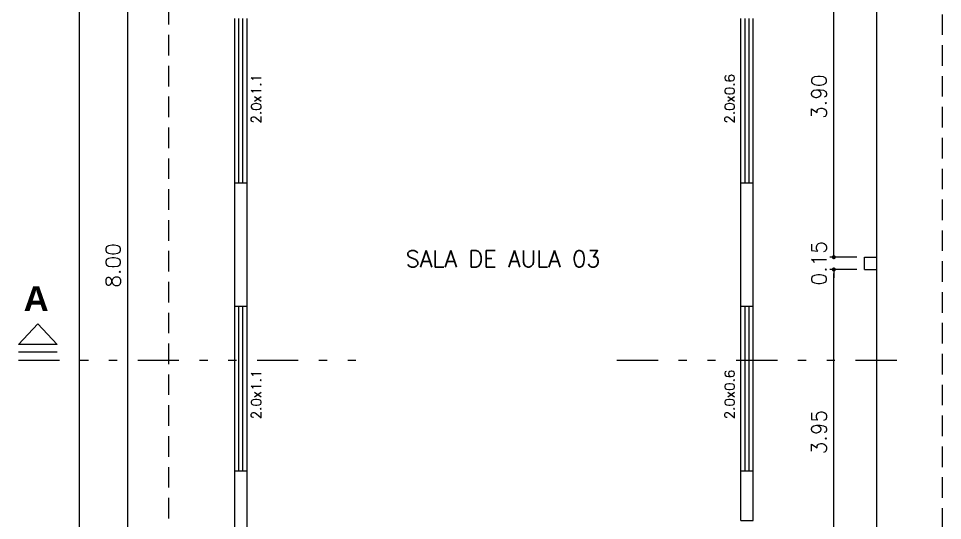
# Model space of a CAD drawing. Extents: x -437 to -220, y 135 to 227.
# Drawn here: x -324.57 to -313.35, y 175.45 to 181.55 of the extents above; entities that cross this region are included whole.
import ezdxf
from ezdxf.enums import TextEntityAlignment as Align

# ---------------------------------------------------------------- set-up
doc = ezdxf.new("R2010")
doc.units = 0
doc.header["$MEASUREMENT"] = 0
doc.linetypes.add('DIVIDE', pattern=[1.25, 0.5, -0.25, 0, -0.25, 0, -0.25])
doc.linetypes.add('HIDDEN', pattern=[0.375, 0.25, -0.125])
doc.layers.get('0').update_dxf_attribs({"linetype": 'CONTINUOUS'})
doc.layers.get('DEFPOINTS').update_dxf_attribs({"linetype": 'CONTINUOUS'})
for name, color, linetype in [('ALVENARIA', 7, 'CONTINUOUS'), ('ALVENARIA1', 44, 'CONTINUOUS'), ('ALVENARIA2', 9, 'CONTINUOUS'), ('COBERTURA', 6, 'CONTINUOUS'), ('COTA', 1, 'CONTINUOUS'), ('JAPOR', 142, 'CONTINUOUS'), ('TEXTO2', 40, 'CONTINUOUS'), ('TEXTO3', 3, 'CONTINUOUS'), ('TEXTO4', 4, 'CONTINUOUS')]:
    doc.layers.add(name, color=color, linetype=linetype)
doc.styles.add('SANSSERIFBOLD', font='sasb____.pfb')
doc.styles.add('SIMPLEX', font='SIMPLEX.SHX')
doc.dimstyles.new('DIM100', dxfattribs={"dimtxt": 0.18, "dimasz": 0.05, "dimexe": 0.05, "dimexo": 0.09, "dimgap": 0.09, "dimtad": 1, "dimzin": 0, "dimdsep": 46, "dimtxsty": 'SIMPLEX', "dimblk": 'DOT', "dimcen": 0.09, "dimadec": 0, "dimazin": 0, "dimtfac": 1, "dimtix": 1, "dimtofl": 0, "dimtmove": 2, "dimatfit": 3, "dimldrblk": 'DOT', "dimfxl": 1, "dimtolj": 1, "dimtzin": 0, "dimarcsym": 0})

# ---------------------------------------------------------------- blocks, each defined once
blk = doc.blocks.new('DOT')
at = {"layer": 'ALVENARIA', "color": 0, "linetype": 'ByBlock'}
blk.add_line((-0.5, 0), (-1, 0), dxfattribs=at)
at = {"layer": 'ALVENARIA', "color": 0, "linetype": 'ByBlock', "const_width": 0.5}
blk.add_lwpolyline([(-0.25, 0, 1), (0.25, 0, 1)], format="xyb", close=True, dxfattribs=at)
blk = doc.blocks.new('*D198')
at = {"color": 0, "linetype": 'ByBlock'}
for p, q in [((-321.886, 182.551), (-323.294, 182.551)), ((-323.244, 174.601), (-323.244, 182.501))]:
    blk.add_line(p, q, dxfattribs=at)
at = {"layer": 'DEFPOINTS', "color": 0, "linetype": 'ByBlock'}
for p in [(-323.244, 182.551), (-321.796, 182.551), (-321.796, 174.551)]:
    blk.add_point(p, dxfattribs=at)
at = {"color": 0, "linetype": 'ByBlock', "xscale": 0.05, "yscale": 0.05, "zscale": 0.05}
for p, rotation in [((-323.244, 182.551), 90), ((-323.244, 174.551), 270)]:
    blk.add_blockref('DOT', p, dxfattribs=dict(at, rotation=rotation))
at = {"color": 0, "linetype": 'ByBlock', "insert": (-323.424, 178.551), "char_height": 0.18, "attachment_point": 5, "rotation": 90, "style": 'SIMPLEX'}
blk.add_mtext('\\A1;8.00', dxfattribs=at)
blk = doc.blocks.new('*D205')
at = {"color": 0, "linetype": 'ByBlock'}
for p, q in [((-322.036, 199.001), (-323.881, 199.001)), ((-323.831, 139.751), (-323.831, 198.951)), ((-321.886, 139.701), (-323.881, 139.701))]:
    blk.add_line(p, q, dxfattribs=at)
at = {"layer": 'DEFPOINTS', "color": 0, "linetype": 'ByBlock'}
for p in [(-323.831, 199.001), (-321.946, 199.001), (-321.796, 139.701)]:
    blk.add_point(p, dxfattribs=at)
at = {"color": 0, "linetype": 'ByBlock', "xscale": 0.05, "yscale": 0.05, "zscale": 0.05}
for p, rotation in [((-323.831, 199.001), 90), ((-323.831, 139.701), 270)]:
    blk.add_blockref('DOT', p, dxfattribs=dict(at, rotation=rotation))
at = {"color": 0, "linetype": 'ByBlock', "insert": (-324.011, 169.351), "char_height": 0.18, "attachment_point": 5, "rotation": 90, "style": 'SIMPLEX'}
blk.add_mtext('\\A1;59.30', dxfattribs=at)
blk = doc.blocks.new('*D258')
at = {"layer": 'COTA', "color": 0, "lineweight": -2}
for p, q in [((-314.386, 178.501), (-314.717, 178.501)), ((-314.667, 174.601), (-314.667, 178.451)), ((-314.386, 174.551), (-314.717, 174.551))]:
    blk.add_line(p, q, dxfattribs=at)
at = {"layer": 'DEFPOINTS', "color": 0}
for p in [(-314.667, 178.501), (-314.296, 178.501), (-314.296, 174.551)]:
    blk.add_point(p, dxfattribs=at)
at = {"layer": 'COTA', "color": 0, "lineweight": -2, "xscale": 0.05, "yscale": 0.05, "zscale": 0.05}
for p, rotation in [((-314.667, 178.501), 90), ((-314.667, 174.551), 270)]:
    blk.add_blockref('DOT', p, dxfattribs=dict(at, rotation=rotation))
at = {"layer": 'COTA', "color": 0, "insert": (-314.847, 176.526), "char_height": 0.18, "attachment_point": 5, "rotation": 90, "style": 'SIMPLEX'}
blk.add_mtext('\\A1;3.95', dxfattribs=at)
blk = doc.blocks.new('*D259')
at = {"layer": 'COTA', "color": 0, "lineweight": -2}
for p, q in [((-314.667, 178.701), (-314.667, 178.751)), ((-314.386, 178.651), (-314.717, 178.651)), ((-314.386, 178.501), (-314.717, 178.501)), ((-314.667, 178.451), (-314.667, 178.401))]:
    blk.add_line(p, q, dxfattribs=at)
at = {"layer": 'DEFPOINTS', "color": 0}
for p in [(-314.667, 178.651), (-314.296, 178.651), (-314.296, 178.501)]:
    blk.add_point(p, dxfattribs=at)
at = {"layer": 'COTA', "color": 0, "lineweight": -2, "xscale": 0.05, "yscale": 0.05, "zscale": 0.05}
for p, rotation in [((-314.667, 178.651), 270), ((-314.667, 178.501), 90)]:
    blk.add_blockref('DOT', p, dxfattribs=dict(at, rotation=rotation))
at = {"layer": 'COTA', "color": 0, "insert": (-314.847, 178.576), "char_height": 0.18, "attachment_point": 5, "rotation": 90, "style": 'SIMPLEX'}
blk.add_mtext('\\A1;0.15', dxfattribs=at)
blk = doc.blocks.new('*D260')
at = {"layer": 'COTA', "color": 0, "lineweight": -2}
for p, q in [((-314.386, 182.551), (-314.717, 182.551)), ((-314.667, 178.701), (-314.667, 182.501)), ((-314.386, 178.651), (-314.717, 178.651))]:
    blk.add_line(p, q, dxfattribs=at)
at = {"layer": 'DEFPOINTS', "color": 0}
for p in [(-314.667, 182.551), (-314.296, 182.551), (-314.296, 178.651)]:
    blk.add_point(p, dxfattribs=at)
at = {"layer": 'COTA', "color": 0, "lineweight": -2, "xscale": 0.05, "yscale": 0.05, "zscale": 0.05}
for p, rotation in [((-314.667, 182.551), 90), ((-314.667, 178.651), 270)]:
    blk.add_blockref('DOT', p, dxfattribs=dict(at, rotation=rotation))
at = {"layer": 'COTA', "color": 0, "insert": (-314.847, 180.601), "char_height": 0.18, "attachment_point": 5, "rotation": 90, "style": 'SIMPLEX'}
blk.add_mtext('\\A1;3.90', dxfattribs=at)

msp = doc.modelspace()

# ---------------------------------------------------------------- linework, layer by layer
at = {"layer": 'ALVENARIA'}
for p, q in [((-321.946, 178.051), (-321.946, 179.551)), ((-321.796, 179.551), (-321.946, 179.551)), ((-321.796, 178.051), (-321.796, 179.551)), ((-315.796, 178.051), (-315.796, 179.551)), ((-315.646, 179.551), (-315.796, 179.551)), ((-315.646, 178.051), (-315.646, 179.551)), ((-314.296, 178.651), (-314.146, 178.651)), ((-314.296, 178.501), (-314.296, 178.651)), ((-314.146, 178.501), (-314.146, 178.651)), ((-314.296, 178.501), (-314.146, 178.501)), ((-321.796, 178.051), (-321.946, 178.051)), ((-315.646, 178.051), (-315.796, 178.051)), ((-321.946, 174.201), (-321.946, 176.051)), ((-321.796, 176.051), (-321.946, 176.051)), ((-321.796, 174.551), (-321.796, 176.051)), ((-315.646, 176.051), (-315.796, 176.051)), ((-315.796, 175.451), (-315.796, 176.051)), ((-315.646, 175.451), (-315.646, 176.051)), ((-315.796, 175.451), (-315.646, 175.451))]:
    msp.add_line(p, q, dxfattribs=at)
at = {"layer": 'ALVENARIA1'}
for p, q in [((-314.146, 178.651), (-314.146, 182.551)), ((-314.146, 174.551), (-314.146, 178.501))]:
    msp.add_line(p, q, dxfattribs=at)
at = {"layer": 'ALVENARIA2'}
for p, q in [((-324.574, 177.589), (-324.339, 177.839)), ((-324.339, 177.839), (-324.104, 177.589)), ((-324.104, 177.589), (-324.574, 177.589)), ((-324.104, 177.495), (-324.574, 177.495))]:
    msp.add_line(p, q, dxfattribs=at)
at = {"layer": 'ALVENARIA2', "linetype": 'DIVIDE'}
for p, q in [((-324.574, 177.401), (-320.308, 177.401)), ((-317.303, 177.401), (-313.764, 177.401))]:
    msp.add_line(p, q, dxfattribs=at)
at = {"layer": 'COBERTURA', "linetype": 'HIDDEN'}
for p, q in [((-322.746, 139.851), (-322.746, 199.801)), ((-313.346, 150.601), (-313.346, 199.801))]:
    msp.add_line(p, q, dxfattribs=at)
at = {"layer": 'JAPOR', "linetype": 'Continuous', "ltscale": 0.5}
for p, q in [((-321.946, 179.551), (-321.946, 181.551)), ((-321.896, 179.551), (-321.896, 181.551)), ((-321.846, 179.551), (-321.846, 181.551)), ((-321.796, 179.551), (-321.796, 181.551)), ((-315.796, 179.551), (-315.796, 181.551)), ((-315.746, 179.551), (-315.746, 181.551)), ((-315.696, 179.551), (-315.696, 181.551)), ((-315.646, 179.551), (-315.646, 181.551)), ((-321.946, 176.051), (-321.946, 178.051)), ((-321.896, 176.051), (-321.896, 178.051)), ((-321.846, 176.051), (-321.846, 178.051)), ((-321.796, 176.051), (-321.796, 178.051)), ((-315.796, 176.051), (-315.796, 178.051)), ((-315.746, 176.051), (-315.746, 178.051)), ((-315.696, 176.051), (-315.696, 178.051)), ((-315.646, 176.051), (-315.646, 178.051))]:
    msp.add_line(p, q, dxfattribs=at)

# ---------------------------------------------------------------- texts
at = {"layer": 'TEXTO2', "style": 'SIMPLEX'}
for s, p in [('2.0x1.1', (-321.625, 180.575)), ('2.0x0.6', (-315.873, 180.575)), ('2.0x1.1', (-321.625, 176.982)), ('2.0x0.6', (-315.873, 176.982))]:
    msp.add_text(s, height=0.12, rotation=90, dxfattribs=at).set_placement(p, align=Align.CENTER)
at = {"layer": 'TEXTO3', "style": 'SIMPLEX'}
msp.add_text('SALA DE AULA 03', height=0.2, dxfattribs=at).set_placement((-318.686, 178.531), align=Align.CENTER)
at = {"layer": 'TEXTO4', "style": 'SANSSERIFBOLD'}
msp.add_text('A', height=0.3, dxfattribs=at).set_placement((-324.359, 177.998), align=Align.CENTER)

# ---------------------------------------------------------------- dimensions: what is measured, and where the dimension line sits
at = {"layer": 'COTA'}
for base, p1, p2, angle, picture, middle in [((-323.831, 199.001), (-321.796, 139.701), (-321.946, 199.001), 90, '*D205', (-324.011, 169.351)), ((-314.667, 182.551), (-314.296, 178.651), (-314.296, 182.551), 270, '*D260', (-314.847, 180.601)), ((-314.667, 178.651), (-314.296, 178.501), (-314.296, 178.651), 270, '*D259', (-314.847, 178.576)), ((-314.667, 178.501), (-314.296, 174.551), (-314.296, 178.501), 270, '*D258', (-314.847, 176.526))]:
    dim = msp.add_linear_dim(base=base, p1=p1, p2=p2, angle=angle, dimstyle='DIM100', dxfattribs=at)
    dim.commit()
    dim.dimension.update_dxf_attribs({"geometry": picture, "text_midpoint": middle})
dim = msp.add_linear_dim(base=(-323.244, 182.551), p1=(-321.796, 174.551), p2=(-321.796, 182.551), angle=90, dimstyle='DIM100', override={"dimse1": 1}, dxfattribs=at)
dim.commit()
dim.dimension.update_dxf_attribs({"geometry": '*D198', "text_midpoint": (-323.424, 178.551)})

doc.saveas('drawing.dxf')
